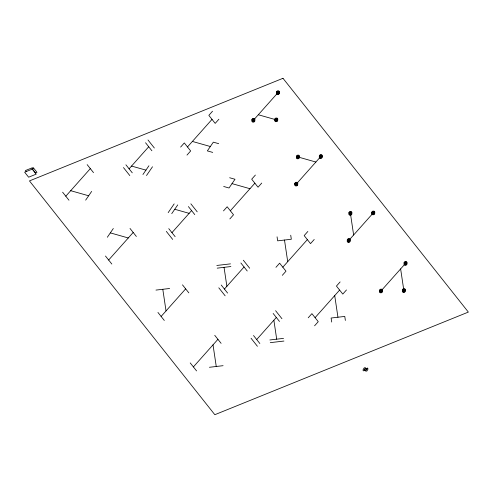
<?xml version="1.0" encoding="UTF-8"?>
<svg xmlns="http://www.w3.org/2000/svg" width="493" height="493" viewBox="0 0 493 493"><rect width="100%" height="100%" fill="white"/><g stroke="black" fill="none" stroke-linecap="round" stroke-linejoin="round"><path stroke-width="0.74" d="M85.659 200.14L91.643 191.407M142.939 174.504L148.923 165.771M146.507 175.514L152.491 166.782M107.338 237.25L113.316 228.518M168.181 212.625L174.165 203.892M171.749 213.635L177.733 204.903M65.791 196.202L90.33 168.624M129.092 168.822L148.72 146.754M180.623 147.08L184.308 142.939L190.662 150.957L186.983 155.092M212.52 111.227L208.841 115.362L215.194 123.379L218.88 119.244M187.482 146.951L212.021 119.374M108.651 260.033L133.19 232.456M253.402 120.267L277.935 92.69M171.952 232.647L191.58 210.585M223.483 210.905L227.162 206.77L233.522 214.788L229.837 218.923M255.38 175.058L251.701 179.193L258.055 187.211L261.74 183.069M230.342 210.776L254.881 183.199M161.125 316.438L185.664 288.861M296.256 184.099L320.795 156.521M224.426 289.052L244.053 266.99M275.957 267.317L279.636 263.176L285.995 271.193L282.31 275.328M307.854 231.464L304.175 235.599L310.528 243.616L314.214 239.481M193.392 366.909L217.931 339.332M282.816 267.188L307.355 239.61M256.693 339.523L276.32 317.461M348.73 240.504L373.269 212.927M308.224 317.782L311.903 313.647L318.262 321.664L314.577 325.799M340.121 281.934L336.442 286.069L342.795 294.087L346.474 289.946M315.082 317.652L339.622 290.075M380.997 290.975L405.536 263.398M216.815 265.462L230.477 263.866M217.216 268.143L230.878 266.54M155.973 290.087L169.629 288.491M269.868 339.973L283.53 338.377M270.269 342.653L283.925 341.051M209.42 367.279L223.082 365.683M258.307 114.752L276.259 119.842M297.932 156.953L315.89 162.037M218.689 143.666L213.333 142.157L207.35 150.889L212.705 152.405M192.393 141.436L210.345 146.52M229.658 177.745L235.007 179.261L229.029 187.993L223.674 186.477M232.018 183.63L249.969 188.714M131.545 166.061L145.934 170.134M174.738 209.266L189.127 213.34M70.702 190.686L88.654 195.776M110.327 232.881L128.279 237.971M147.999 139.994L154.352 148.005M243.326 260.224L249.686 268.241M145.546 142.748L151.899 150.766M240.874 262.985L247.233 271.002M190.859 203.819L197.212 211.836M275.593 310.695L281.953 318.712M188.4 206.579L194.76 214.591M273.14 313.456L279.5 321.467M125.912 164.81L132.272 172.827M221.246 285.046L227.6 293.064M123.46 167.571L129.813 175.582M218.793 287.807L225.147 295.818M168.772 228.641L175.126 236.652M253.513 335.517L259.866 343.535M166.32 231.396L172.673 239.413M251.06 338.272L257.414 346.289M87.15 164.619L93.51 172.636M182.484 284.855L188.837 292.867M130.01 228.444L136.364 236.461M214.751 335.32L221.104 343.338M62.617 192.196L68.971 200.213M157.945 312.433L164.305 320.45M105.471 256.027L111.831 264.038M190.212 362.903L196.571 370.915M32.255 169.117L36.229 174.128L28.625 177.209L24.65 172.199L33.13 168.754L32.335 167.749L25.439 170.541L26.234 171.539M400.63 268.913L403.859 290.543M350.406 213.358L353.641 234.988M345.371 320.438L344.773 316.426L331.111 318.022L331.715 322.04M334.71 295.59L337.945 317.227M290.722 235.223L291.32 239.241L277.664 240.837L277.06 236.825M284.492 240.036L287.721 261.672M273.868 320.222L276.696 339.178M224.044 267.342L226.879 286.297M213.019 344.847L216.254 366.478M162.801 289.292L166.03 310.923M251.96 119.528L251.868 121.068A3.211 2.182 -5.1 0 0 252.169 121.648A2.175 1.479 -5.1 0 0 252.755 122.104L253.852 122.054A2.052 1.393 -5.1 0 0 254.456 121.605A3.211 2.182 -5.1 0 0 254.838 121.013L254.93 119.472A3.211 2.182 -5.1 0 0 254.628 118.893A2.052 1.393 -5.1 0 0 254.074 118.462L252.946 118.486A2.052 1.393 -5.1 0 0 252.342 118.936A3.211 2.182 -5.1 0 0 251.96 119.528M252.25 119.676L252.176 120.908A2.57 1.75 -5.1 0 0 252.416 121.37A1.738 1.183 -5.1 0 0 252.884 121.734L253.759 121.697A1.639 1.115 -5.1 0 0 254.246 121.34A2.57 1.75 -5.1 0 0 254.548 120.865L254.622 119.633A2.57 1.75 -5.1 0 0 254.382 119.164A1.639 1.115 -5.1 0 0 253.938 118.825L253.038 118.844A1.639 1.115 -5.1 0 0 252.552 119.201A2.57 1.75 -5.1 0 0 252.25 119.676M252.539 119.824L252.478 120.748A1.923 1.313 -5.1 0 0 252.662 121.099A1.306 0.887 -5.1 0 0 253.014 121.37L253.673 121.34A1.232 0.838 -5.1 0 0 254.037 121.075A1.923 1.313 -5.1 0 0 254.259 120.717L254.32 119.793A1.923 1.313 -5.1 0 0 254.135 119.442A1.232 0.838 -5.1 0 0 253.803 119.189L253.125 119.201A1.232 0.838 -5.1 0 0 252.761 119.466A1.923 1.313 -5.1 0 0 252.539 119.824M252.823 119.972C253.038 122.948 255.078 118.295 252.823 119.972M253.112 120.119C253.217 121.611 254.24 119.281 253.112 120.119M276.499 91.951L276.407 93.491A3.211 2.182 -5.1 0 0 276.709 94.071A2.175 1.479 -5.1 0 0 277.294 94.527L278.391 94.477A2.052 1.393 -5.1 0 0 278.995 94.027A3.211 2.182 -5.1 0 0 279.371 93.436L279.469 91.895A3.211 2.182 -5.1 0 0 279.161 91.316A2.052 1.393 -5.1 0 0 278.613 90.885L277.479 90.909A2.052 1.393 -5.1 0 0 276.875 91.359A3.211 2.182 -5.1 0 0 276.499 91.951M276.789 92.099L276.709 93.331A2.57 1.75 -5.1 0 0 276.955 93.793A1.738 1.183 -5.1 0 0 277.423 94.157L278.298 94.12A1.639 1.115 -5.1 0 0 278.785 93.762A2.57 1.75 -5.1 0 0 279.087 93.288L279.161 92.055A2.57 1.75 -5.1 0 0 278.915 91.587A1.639 1.115 -5.1 0 0 278.477 91.248L277.571 91.267A1.639 1.115 -5.1 0 0 277.091 91.624A2.57 1.75 -5.1 0 0 276.789 92.099M277.072 92.246L277.017 93.171A1.923 1.313 -5.1 0 0 277.202 93.522A1.306 0.887 -5.1 0 0 277.553 93.793L278.206 93.762A1.232 0.838 -5.1 0 0 278.57 93.491A1.923 1.313 -5.1 0 0 278.798 93.14L278.853 92.216A1.923 1.313 -5.1 0 0 278.674 91.864A1.232 0.838 -5.1 0 0 278.342 91.606L277.664 91.624A1.232 0.838 -5.1 0 0 277.3 91.889A1.923 1.313 -5.1 0 0 277.072 92.246M277.362 92.394C277.577 95.371 279.617 90.718 277.362 92.394M277.645 92.542C277.756 94.027 278.773 91.704 277.645 92.542M274.823 119.096L274.73 120.637A3.211 2.182 -5.1 0 0 275.032 121.223A2.175 1.479 -5.1 0 0 275.618 121.672L276.715 121.623A2.052 1.393 -5.1 0 0 277.319 121.179A3.211 2.182 -5.1 0 0 277.695 120.582L277.793 119.041A3.211 2.182 -5.1 0 0 277.485 118.462A2.052 1.393 -5.1 0 0 276.937 118.037L275.809 118.055A2.052 1.393 -5.1 0 0 275.199 118.505A3.211 2.182 -5.1 0 0 274.823 119.096M275.112 119.244L275.032 120.477A2.57 1.75 -5.1 0 0 275.279 120.945A1.738 1.183 -5.1 0 0 275.747 121.309L276.622 121.266A1.639 1.115 -5.1 0 0 277.109 120.908A2.57 1.75 -5.1 0 0 277.411 120.434L277.485 119.201A2.57 1.75 -5.1 0 0 277.239 118.739A1.639 1.115 -5.1 0 0 276.801 118.394L275.895 118.412A1.639 1.115 -5.1 0 0 275.414 118.77A2.57 1.75 -5.1 0 0 275.112 119.244M275.396 119.392L275.34 120.323A1.923 1.313 -5.1 0 0 275.525 120.668A1.306 0.887 -5.1 0 0 275.877 120.939L276.53 120.914A1.232 0.838 -5.1 0 0 276.893 120.643A1.923 1.313 -5.1 0 0 277.121 120.286L277.177 119.361A1.923 1.313 -5.1 0 0 276.998 119.016A1.232 0.838 -5.1 0 0 276.665 118.758L275.988 118.77A1.232 0.838 -5.1 0 0 275.624 119.041A1.923 1.313 -5.1 0 0 275.396 119.392M275.686 119.546C275.901 122.517 277.941 117.87 275.686 119.546M275.975 119.694C276.08 121.179 277.097 118.856 275.975 119.694M296.496 156.207L296.404 157.748A3.211 2.182 -5.1 0 0 296.706 158.327A2.175 1.479 -5.1 0 0 297.291 158.783L298.388 158.734A2.052 1.393 -5.1 0 0 298.992 158.284A3.211 2.182 -5.1 0 0 299.368 157.692L299.467 156.152A3.211 2.182 -5.1 0 0 299.159 155.572A2.052 1.393 -5.1 0 0 298.61 155.147L297.482 155.166A2.052 1.393 -5.1 0 0 296.872 155.615A3.211 2.182 -5.1 0 0 296.496 156.207M296.786 156.355L296.706 157.587A2.57 1.75 -5.1 0 0 296.952 158.056A1.738 1.183 -5.1 0 0 297.421 158.413L298.296 158.376A1.639 1.115 -5.1 0 0 298.783 158.019A2.57 1.75 -5.1 0 0 299.085 157.544L299.159 156.312A2.57 1.75 -5.1 0 0 298.918 155.85A1.639 1.115 -5.1 0 0 298.475 155.505L297.569 155.523A1.639 1.115 -5.1 0 0 297.088 155.88A2.57 1.75 -5.1 0 0 296.786 156.355M297.069 156.503L297.014 157.427A1.923 1.313 -5.1 0 0 297.199 157.778A1.306 0.887 -5.1 0 0 297.55 158.05L298.203 158.019A1.232 0.838 -5.1 0 0 298.567 157.754A1.923 1.313 -5.1 0 0 298.795 157.396L298.85 156.472A1.923 1.313 -5.1 0 0 298.672 156.121A1.232 0.838 -5.1 0 0 298.339 155.868L297.661 155.88A1.232 0.838 -5.1 0 0 297.297 156.152A1.923 1.313 -5.1 0 0 297.069 156.503M297.359 156.651C297.575 159.627 299.615 154.975 297.359 156.651M297.649 156.799C297.754 158.29 298.776 155.967 297.649 156.799M294.82 183.353L294.728 184.9A3.211 2.182 -5.1 0 0 295.03 185.479A2.175 1.479 -5.1 0 0 295.615 185.929L296.712 185.886A2.052 1.393 -5.1 0 0 297.316 185.436A3.211 2.182 -5.1 0 0 297.692 184.844L297.79 183.297A3.211 2.182 -5.1 0 0 297.482 182.718A2.052 1.393 -5.1 0 0 296.934 182.293L295.806 182.311A2.052 1.393 -5.1 0 0 295.196 182.761A3.211 2.182 -5.1 0 0 294.82 183.353M295.11 183.507L295.036 184.739A2.57 1.75 -5.1 0 0 295.276 185.202A1.738 1.183 -5.1 0 0 295.745 185.565L296.62 185.528A1.639 1.115 -5.1 0 0 297.106 185.165A2.57 1.75 -5.1 0 0 297.408 184.69L297.482 183.458A2.57 1.75 -5.1 0 0 297.242 182.995A1.639 1.115 -5.1 0 0 296.798 182.656L295.892 182.669A1.639 1.115 -5.1 0 0 295.412 183.032A2.57 1.75 -5.1 0 0 295.11 183.507M295.393 183.655L295.338 184.579A1.923 1.313 -5.1 0 0 295.523 184.924A1.306 0.887 -5.1 0 0 295.874 185.195L296.533 185.171A1.232 0.838 -5.1 0 0 296.891 184.9A1.923 1.313 -5.1 0 0 297.119 184.542L297.174 183.618A1.923 1.313 -5.1 0 0 296.996 183.273A1.232 0.838 -5.1 0 0 296.663 183.014L295.985 183.026A1.232 0.838 -5.1 0 0 295.621 183.297A1.923 1.313 -5.1 0 0 295.393 183.655M295.683 183.803C295.899 186.773 297.938 182.127 295.683 183.803M295.973 183.951C296.077 185.436 297.1 183.113 295.973 183.951M319.359 155.776L319.261 157.322A3.211 2.182 -5.1 0 0 319.569 157.902A2.175 1.479 -5.1 0 0 320.154 158.352L321.251 158.302A2.052 1.393 -5.1 0 0 321.855 157.859A3.211 2.182 -5.1 0 0 322.231 157.261L322.323 155.72A3.211 2.182 -5.1 0 0 322.021 155.141A2.052 1.393 -5.1 0 0 321.473 154.716L320.339 154.734A2.052 1.393 -5.1 0 0 319.735 155.184A3.211 2.182 -5.1 0 0 319.359 155.776M319.643 155.924L319.569 157.162A2.57 1.75 -5.1 0 0 319.815 157.624A1.738 1.183 -5.1 0 0 320.284 157.988L321.159 157.951A1.639 1.115 -5.1 0 0 321.639 157.587A2.57 1.75 -5.1 0 0 321.941 157.113L322.021 155.88A2.57 1.75 -5.1 0 0 321.775 155.418A1.639 1.115 -5.1 0 0 321.337 155.073L320.432 155.092A1.639 1.115 -5.1 0 0 319.945 155.449A2.57 1.75 -5.1 0 0 319.643 155.924M319.932 156.078L319.877 157.002A1.923 1.313 -5.1 0 0 320.056 157.347A1.306 0.887 -5.1 0 0 320.407 157.618L321.066 157.594A1.232 0.838 -5.1 0 0 321.43 157.322A1.923 1.313 -5.1 0 0 321.658 156.965L321.713 156.041A1.923 1.313 -5.1 0 0 321.528 155.696A1.232 0.838 -5.1 0 0 321.202 155.437L320.524 155.449A1.232 0.838 -5.1 0 0 320.16 155.72A1.923 1.313 -5.1 0 0 319.932 156.078M320.222 156.226C320.438 159.196 322.471 154.549 320.222 156.226M320.505 156.373C320.616 157.859 321.633 155.535 320.505 156.373M348.97 212.612L348.878 214.159A3.211 2.182 -5.1 0 0 349.18 214.738A2.175 1.479 -5.1 0 0 349.765 215.188L350.862 215.145A2.052 1.393 -5.1 0 0 351.466 214.695A3.211 2.182 -5.1 0 0 351.842 214.104L351.94 212.557A3.211 2.182 -5.1 0 0 351.632 211.978A2.052 1.393 -5.1 0 0 351.084 211.552L349.956 211.571A2.052 1.393 -5.1 0 0 349.346 212.021A3.211 2.182 -5.1 0 0 348.97 212.612M349.26 212.766L349.18 213.999A2.57 1.75 -5.1 0 0 349.426 214.461A1.738 1.183 -5.1 0 0 349.894 214.825L350.769 214.788A1.639 1.115 -5.1 0 0 351.256 214.424A2.57 1.75 -5.1 0 0 351.558 213.95L351.632 212.717A2.57 1.75 -5.1 0 0 351.392 212.255A1.639 1.115 -5.1 0 0 350.948 211.916L350.042 211.928A1.639 1.115 -5.1 0 0 349.562 212.292A2.57 1.75 -5.1 0 0 349.26 212.766M349.543 212.914L349.488 213.839A1.923 1.313 -5.1 0 0 349.673 214.184A1.306 0.887 -5.1 0 0 350.024 214.455L350.677 214.43A1.232 0.838 -5.1 0 0 351.041 214.159A1.923 1.313 -5.1 0 0 351.269 213.802L351.324 212.877A1.923 1.313 -5.1 0 0 351.145 212.532A1.232 0.838 -5.1 0 0 350.813 212.273L350.135 212.286A1.232 0.838 -5.1 0 0 349.771 212.557A1.923 1.313 -5.1 0 0 349.543 212.914M349.833 213.062C350.048 216.033 352.088 211.386 349.833 213.062M350.122 213.21C350.227 214.695 351.244 212.372 350.122 213.21M347.294 239.764L347.201 241.305A3.211 2.182 -5.1 0 0 347.503 241.884A2.175 1.479 -5.1 0 0 348.089 242.34L349.186 242.291A2.052 1.393 -5.1 0 0 349.79 241.841A3.211 2.182 -5.1 0 0 350.166 241.25L350.264 239.709A3.211 2.182 -5.1 0 0 349.956 239.13A2.052 1.393 -5.1 0 0 349.408 238.698L348.28 238.723A2.052 1.393 -5.1 0 0 347.67 239.173A3.211 2.182 -5.1 0 0 347.294 239.764M347.583 239.912L347.503 241.145A2.57 1.75 -5.1 0 0 347.75 241.607A1.738 1.183 -5.1 0 0 348.218 241.971L349.093 241.934A1.639 1.115 -5.1 0 0 349.58 241.576A2.57 1.75 -5.1 0 0 349.882 241.102L349.956 239.869A2.57 1.75 -5.1 0 0 349.716 239.401A1.639 1.115 -5.1 0 0 349.272 239.062L348.366 239.08A1.639 1.115 -5.1 0 0 347.885 239.438A2.57 1.75 -5.1 0 0 347.583 239.912M347.867 240.06L347.811 240.985A1.923 1.313 -5.1 0 0 347.996 241.336A1.306 0.887 -5.1 0 0 348.348 241.607L349.007 241.576A1.232 0.838 -5.1 0 0 349.364 241.305A1.923 1.313 -5.1 0 0 349.592 240.954L349.648 240.029A1.923 1.313 -5.1 0 0 349.469 239.678A1.232 0.838 -5.1 0 0 349.136 239.425L348.459 239.438A1.232 0.838 -5.1 0 0 348.095 239.703A1.923 1.313 -5.1 0 0 347.867 240.06M348.157 240.208C348.372 243.185 350.412 238.532 348.157 240.208M348.446 240.356C348.551 241.847 349.574 239.518 348.446 240.356M371.833 212.187L371.734 213.728A3.211 2.182 -5.1 0 0 372.042 214.307A2.175 1.479 -5.1 0 0 372.628 214.763L373.725 214.714A2.052 1.393 -5.1 0 0 374.329 214.264A3.211 2.182 -5.1 0 0 374.705 213.672L374.797 212.132A3.211 2.182 -5.1 0 0 374.495 211.552A2.052 1.393 -5.1 0 0 373.947 211.121L372.813 211.146A2.052 1.393 -5.1 0 0 372.209 211.589A3.211 2.182 -5.1 0 0 371.833 212.187M372.116 212.335L372.042 213.568A2.57 1.75 -5.1 0 0 372.289 214.03A1.738 1.183 -5.1 0 0 372.757 214.393L373.632 214.356A1.639 1.115 -5.1 0 0 374.113 213.999A2.57 1.75 -5.1 0 0 374.415 213.524L374.495 212.292A2.57 1.75 -5.1 0 0 374.249 211.824A1.639 1.115 -5.1 0 0 373.811 211.485L372.905 211.503A1.639 1.115 -5.1 0 0 372.418 211.861A2.57 1.75 -5.1 0 0 372.116 212.335M372.406 212.483L372.351 213.407A1.923 1.313 -5.1 0 0 372.529 213.759A1.306 0.887 -5.1 0 0 372.881 214.03L373.54 213.999A1.232 0.838 -5.1 0 0 373.904 213.728A1.923 1.313 -5.1 0 0 374.132 213.377L374.187 212.452A1.923 1.313 -5.1 0 0 374.002 212.101A1.232 0.838 -5.1 0 0 373.676 211.842L372.998 211.861A1.232 0.838 -5.1 0 0 372.634 212.126A1.923 1.313 -5.1 0 0 372.406 212.483M372.696 212.631C372.911 215.607 374.945 210.955 372.696 212.631M372.979 212.779C373.09 214.264 374.107 211.941 372.979 212.779M379.561 290.235L379.468 291.776A3.211 2.182 -5.1 0 0 379.77 292.355A2.175 1.479 -5.1 0 0 380.356 292.805L381.453 292.762A2.052 1.393 -5.1 0 0 382.057 292.312A3.211 2.182 -5.1 0 0 382.432 291.72L382.531 290.18A3.211 2.182 -5.1 0 0 382.223 289.594A2.052 1.393 -5.1 0 0 381.674 289.169L380.547 289.194A2.052 1.393 -5.1 0 0 379.937 289.637A3.211 2.182 -5.1 0 0 379.561 290.235M379.85 290.383L379.77 291.616A2.57 1.75 -5.1 0 0 380.017 292.078A1.738 1.183 -5.1 0 0 380.485 292.441L381.36 292.404A1.639 1.115 -5.1 0 0 381.847 292.047A2.57 1.75 -5.1 0 0 382.149 291.573L382.223 290.334A2.57 1.75 -5.1 0 0 381.983 289.872A1.639 1.115 -5.1 0 0 381.539 289.533L380.633 289.545A1.639 1.115 -5.1 0 0 380.152 289.909A2.57 1.75 -5.1 0 0 379.85 290.383M380.134 290.531L380.078 291.455A1.923 1.313 -5.1 0 0 380.263 291.801A1.306 0.887 -5.1 0 0 380.614 292.078L381.268 292.047A1.232 0.838 -5.1 0 0 381.631 291.776A1.923 1.313 -5.1 0 0 381.859 291.418L381.915 290.494A1.923 1.313 -5.1 0 0 381.736 290.149A1.232 0.838 -5.1 0 0 381.403 289.89L380.725 289.902A1.232 0.838 -5.1 0 0 380.362 290.174A1.923 1.313 -5.1 0 0 380.134 290.531M380.423 290.679C380.639 293.649 382.679 289.003 380.423 290.679M380.713 290.827C380.818 292.312 381.841 289.989 380.713 290.827M404.1 262.652L404.001 264.199A3.211 2.182 -5.1 0 0 404.309 264.778A2.175 1.479 -5.1 0 0 404.895 265.228L405.992 265.185A2.052 1.393 -5.1 0 0 406.596 264.735A3.211 2.182 -5.1 0 0 406.971 264.143L407.064 262.596A3.211 2.182 -5.1 0 0 406.762 262.017A2.052 1.393 -5.1 0 0 406.207 261.592L405.08 261.61A2.052 1.393 -5.1 0 0 404.476 262.06A3.211 2.182 -5.1 0 0 404.1 262.652M404.383 262.806L404.309 264.038A2.57 1.75 -5.1 0 0 404.556 264.501A1.738 1.183 -5.1 0 0 405.024 264.864L405.899 264.827A1.639 1.115 -5.1 0 0 406.38 264.464A2.57 1.75 -5.1 0 0 406.682 263.989L406.762 262.757A2.57 1.75 -5.1 0 0 406.515 262.294A1.639 1.115 -5.1 0 0 406.078 261.956L405.172 261.968A1.639 1.115 -5.1 0 0 404.685 262.331A2.57 1.75 -5.1 0 0 404.383 262.806M404.673 262.954L404.617 263.878A1.923 1.313 -5.1 0 0 404.796 264.223A1.306 0.887 -5.1 0 0 405.147 264.494L405.807 264.47A1.232 0.838 -5.1 0 0 406.17 264.199A1.923 1.313 -5.1 0 0 406.398 263.841L406.454 262.917A1.923 1.313 -5.1 0 0 406.269 262.572A1.232 0.838 -5.1 0 0 405.942 262.313L405.264 262.325A1.232 0.838 -5.1 0 0 404.901 262.596A1.923 1.313 -5.1 0 0 404.673 262.954M404.963 263.102C405.178 266.072 407.212 261.426 404.963 263.102M405.246 263.25C405.357 264.735 406.374 262.412 405.246 263.25M402.424 289.804L402.325 291.345A3.211 2.182 -5.1 0 0 402.633 291.924A2.175 1.479 -5.1 0 0 403.219 292.38L404.315 292.331A2.052 1.393 -5.1 0 0 404.919 291.881A3.211 2.182 -5.1 0 0 405.295 291.289L405.388 289.748A3.211 2.182 -5.1 0 0 405.086 289.169A2.052 1.393 -5.1 0 0 404.537 288.738L403.403 288.762A2.052 1.393 -5.1 0 0 402.799 289.212A3.211 2.182 -5.1 0 0 402.424 289.804M402.707 289.952L402.633 291.184A2.57 1.75 -5.1 0 0 402.88 291.646A1.738 1.183 -5.1 0 0 403.348 292.01L404.223 291.973A1.639 1.115 -5.1 0 0 404.704 291.616A2.57 1.75 -5.1 0 0 405.006 291.141L405.086 289.909A2.57 1.75 -5.1 0 0 404.839 289.44A1.639 1.115 -5.1 0 0 404.402 289.101L403.496 289.12A1.639 1.115 -5.1 0 0 403.009 289.477A2.57 1.75 -5.1 0 0 402.707 289.952M402.997 290.1L402.941 291.024A1.923 1.313 -5.1 0 0 403.12 291.375A1.306 0.887 -5.1 0 0 403.471 291.646L404.131 291.616A1.232 0.838 -5.1 0 0 404.494 291.351A1.923 1.313 -5.1 0 0 404.722 290.993L404.778 290.069A1.923 1.313 -5.1 0 0 404.593 289.718A1.232 0.838 -5.1 0 0 404.266 289.465L403.588 289.477A1.232 0.838 -5.1 0 0 403.225 289.742A1.923 1.313 -5.1 0 0 402.997 290.1M403.286 290.248C403.502 293.224 405.536 288.571 403.286 290.248M403.57 290.395C403.681 291.887 404.698 289.557 403.57 290.395M33.493 167.94L31.971 168.557L35.447 172.944L36.969 172.328L33.493 167.94M282.982 78.295L29.457 180.913L214.825 414.705L468.35 312.087L282.982 78.295M365.073 367.729L363.581 368.333L365.917 371.278L367.408 370.668L365.073 367.729M367.39 368.111L362.854 369.947L363.6 370.89L368.135 369.054L367.39 368.111"/></g></svg>
